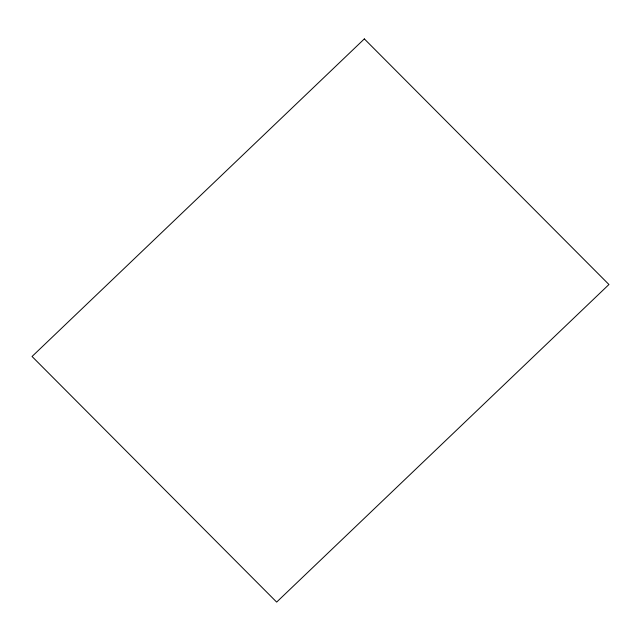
<?xml version="1.0" encoding="UTF-8"?>
<svg xmlns="http://www.w3.org/2000/svg" width="641" height="641" viewBox="0 0 641 641"><rect width="100%" height="100%" fill="white"/><g stroke="black" fill="none" stroke-linecap="round" stroke-linejoin="round"><path stroke-width="0.96" d="M364.344 38.909L32.05 356.484L276.656 602.091L608.95 284.516L364.344 38.909"/></g></svg>
